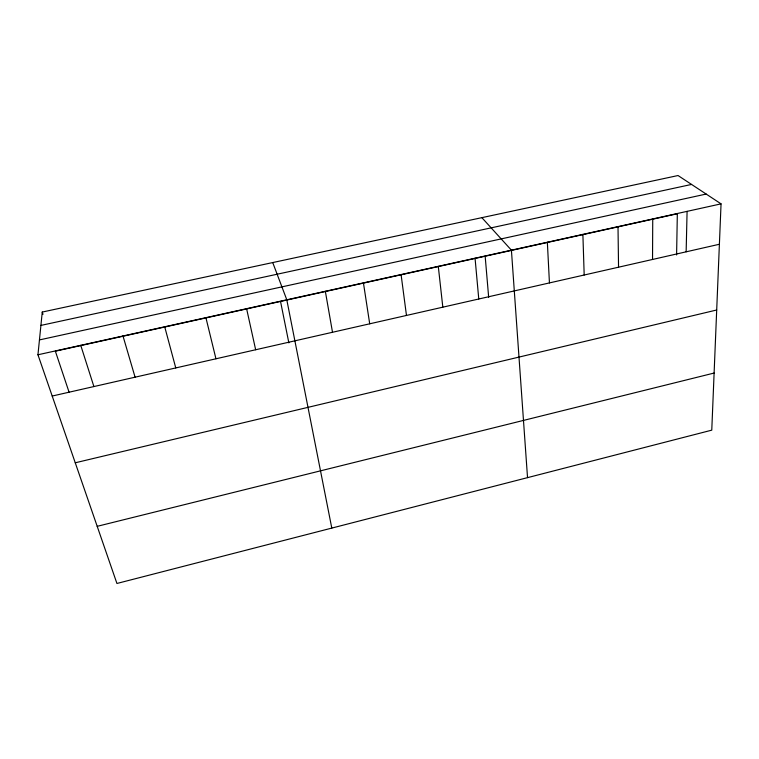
<?xml version="1.0" encoding="UTF-8"?>
<svg xmlns="http://www.w3.org/2000/svg" width="759" height="759" viewBox="0 0 759 759"><rect width="100%" height="100%" fill="white"/><g stroke="black" fill="none" stroke-linecap="round" stroke-linejoin="round"><path stroke-width="1.14" d="M652.531 259.464L652.74 218.953M676.592 254.967L677.332 213.763L55.36 351.199L69.183 392.498M686.145 251.817L687.085 211.363M721.05 203.858L711.771 430.154L116.933 583.472L37.95 354.776L42.257 312.053L678.034 175.528L721.05 203.858L37.95 354.776M97.199 526.329L714.115 373.048M75.255 462.791L716.695 309.995M52.2 396.046L719.39 244.256M39.449 339.918L706.164 194.057M40.91 325.412L691.553 184.437M481.87 217.653L511.414 250.176L527.533 477.639M272.728 262.557L286.798 299.796L331.797 528.093M42.257 312.053L43.007 314.292M80.739 345.317L93.898 386.559M122.986 335.981L135.083 377.185M164.703 326.768L175.765 367.935M205.907 317.67L215.954 358.789M246.599 308.676L255.66 349.757M280.536 301.437L288.856 342.869M325.336 291.285L332.508 332.271M363.428 282.87L369.709 323.808M401.075 274.549L406.473 315.45M438.285 266.333L442.82 307.177M475.058 258.202L478.768 298.999M485.162 256.229L488.673 297.386M547.353 242.235L549.44 282.917M582.884 234.389L584.183 275.014M618.006 226.628L618.547 267.196"/></g></svg>
